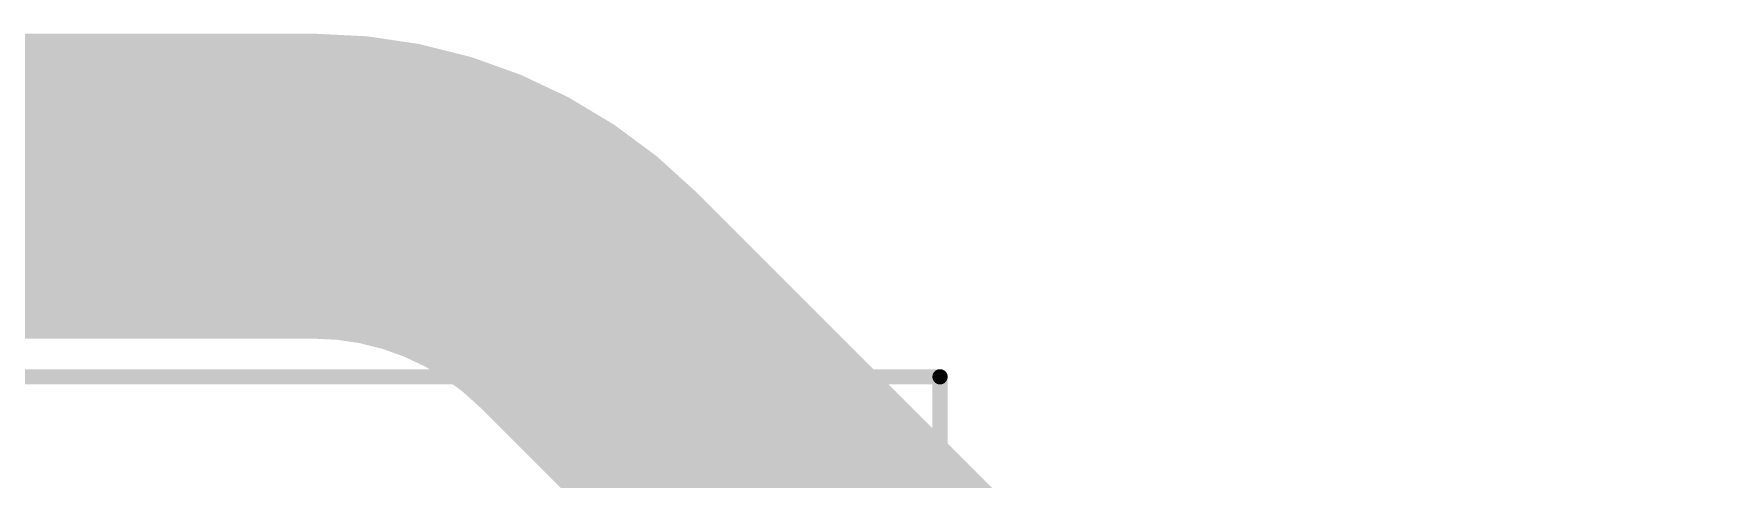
# Model space of a CAD drawing. Header units: millimetres. Extents: x 3219 to 51106, y -14166 to 2063.
# Drawn here: x 5573.09 to 5584.13, y 1937.94 to 1940.86 of the extents above; entities that cross this region are included whole.
import ezdxf

# ---------------------------------------------------------------- set-up
doc = ezdxf.new("R2010")
doc.units = ezdxf.units.MM
doc.layers.get('0').update_dxf_attribs({"lineweight": 53})
doc.layers.add('Bottom Layer', color=5, linetype='Continuous')
doc.layers.add('Mechanical 15', color=56, linetype='Continuous')

# ---------------------------------------------------------------- blocks, each defined once
blk = doc.blocks.new('DAR71210TU_14')
at = {"layer": 'Mechanical 15'}
for points in [[(56.4, 8.9, 0.1, 0.1, 0), (-5.6, 8.9, 0.1, 0.1, 0)], [(-5.6, -8.9, 0.1, 0.1, 0), (-5.6, 8.9, 0.1, 0.1, 0)]]:
    blk.add_lwpolyline(points, format="xyseb", dxfattribs=at)
blk.add_lwpolyline([(-5.625, 8.9, 0.05, 0.05, 1), (-5.575, 8.9, 0.05, 0.05, 1)], format="xyseb", close=True, dxfattribs=at)
blk.add_lwpolyline([(-5.625, 8.9, 0.05, 0.05, 1), (-5.575, 8.9, 0.05, 0.05, 1)], format="xyseb", close=True, dxfattribs=at)

msp = doc.modelspace()

# ---------------------------------------------------------------- linework, layer by layer
at = {"layer": 'Bottom Layer'}
for points in [[(5553.281, 1939.858, 2, 2, 0), (5574.926, 1939.858, 2, 2, 0)], [(5574.926, 1939.858, 2, 2, -0.198912), (5576.722, 1939.114, 2, 2, 0)], [(5576.722, 1939.114, 2, 2, 0), (5586.979, 1928.858, 2, 2, 0)]]:
    msp.add_lwpolyline(points, format="xyseb", dxfattribs=at)
for points in [[(5574.426, 1939.858, 1, 1, 1), (5575.426, 1939.858, 1, 1, 1)], [(5574.426, 1939.858, 1, 1, 1), (5575.426, 1939.858, 1, 1, 1)], [(5576.222, 1939.114, 1, 1, 1), (5577.222, 1939.114, 1, 1, 1)], [(5576.222, 1939.114, 1, 1, 1), (5577.222, 1939.114, 1, 1, 1)]]:
    msp.add_lwpolyline(points, format="xyseb", close=True, dxfattribs=at)

# ---------------------------------------------------------------- block references
at = {"rotation": 270}
msp.add_blockref('DAR71210TU_14', (5570.129, 1933.008), dxfattribs=at)

doc.saveas('drawing.dxf')
